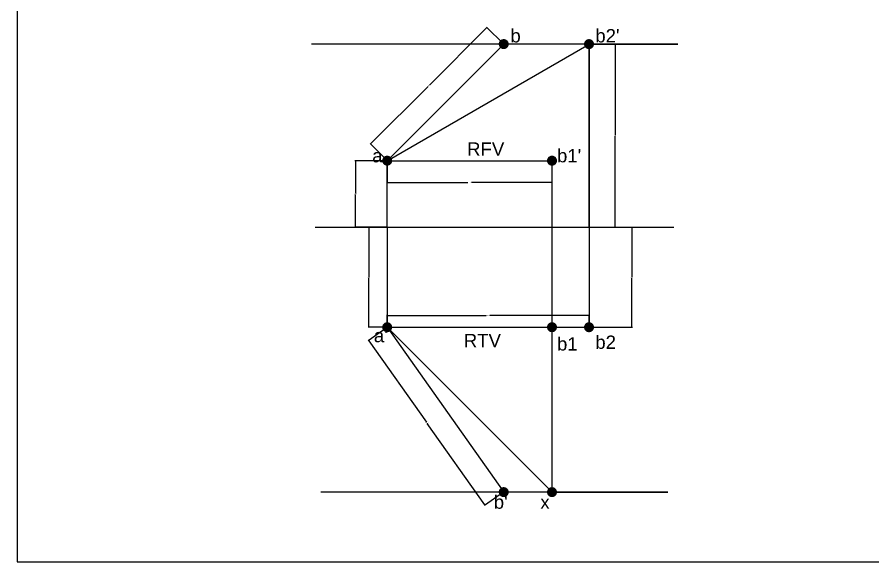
# Model space of a CAD drawing. Header units: millimetres. Extents: x 0 to 420, y 0 to 297.
# Drawn here: x 0 to 257, y 0 to 163.5 of the extents above; entities that cross this region are included whole.
import ezdxf

# ---------------------------------------------------------------- set-up
doc = ezdxf.new("R2010")
doc.units = ezdxf.units.MM
doc.header["$PDMODE"] = 32
doc.header["$PDSIZE"] = 2
for name, color, linetype in [('Final Lines', 1, 'Continuous'), ('Points', 6, 'Continuous'), ('ProjLin', 2, 'Continuous'), ('RefLin', 3, 'Continuous'), ('RTFRFV', 4, 'Continuous')]:
    doc.layers.add(name, color=color, linetype=linetype)
doc.styles.get("Standard").update_dxf_attribs({"font": 'arial.ttf'})
doc.dimstyles.get("Standard").update_dxf_attribs({"dimtxt": 0.18, "dimasz": 0.18, "dimexe": 0.18, "dimexo": 0.0625, "dimgap": 0.09, "dimtad": 0, "dimtih": 1, "dimtoh": 1, "dimdec": 4, "dimzin": 0, "dimdsep": 46, "dimtxsty": 'Standard', "dimcen": 0.09, "dimadec": 0, "dimazin": 0, "dimtfac": 1, "dimtdec": 4, "dimtofl": 0, "dimtmove": 0, "dimatfit": 3, "dimfxl": 1, "dimtolj": 1, "dimtzin": 0, "dimarcsym": 0})

# ---------------------------------------------------------------- blocks, each defined once
blk = doc.blocks.new('*D66')
at = {"color": 0, "lineweight": -2, "transparency": 16777216}
for p, q in [((111.08, 120.44), (101.47, 120.44)), ((101.65, 120.26), (101.65, 110.62)), ((101.65, 100.62), (101.65, 110.26)), ((111.08, 100.44), (101.47, 100.44))]:
    blk.add_line(p, q, dxfattribs=at)
at = {"color": 0, "transparency": 16777216}
for points in [[(101.62, 120.26), (101.68, 120.26), (101.65, 120.44)], [(101.62, 100.62), (101.68, 100.62), (101.65, 100.44)]]:
    blk.add_solid(points, dxfattribs=at)
at = {"layer": 'Defpoints', "color": 0, "transparency": 16777216}
for p in [(101.65, 120.44), (111.15, 120.44), (111.15, 100.44)]:
    blk.add_point(p, dxfattribs=at)
at = {"color": 0, "transparency": 16777216, "insert": (101.65, 110.44), "char_height": 0.18, "attachment_point": 5}
blk.add_mtext('\\A1;20.0000', dxfattribs=at)
blk = doc.blocks.new('*D67')
at = {"color": 0, "lineweight": -2, "transparency": 16777216}
for p, q in [((111.08, 100.44), (105.47, 100.44)), ((105.65, 100.26), (105.65, 85.62)), ((105.65, 70.62), (105.65, 85.26)), ((111.08, 70.44), (105.47, 70.44))]:
    blk.add_line(p, q, dxfattribs=at)
at = {"color": 0, "transparency": 16777216}
for points in [[(105.62, 100.26), (105.68, 100.26), (105.65, 100.44)], [(105.62, 70.62), (105.68, 70.62), (105.65, 70.44)]]:
    blk.add_solid(points, dxfattribs=at)
at = {"layer": 'Defpoints', "color": 0, "transparency": 16777216}
for p in [(111.15, 100.44), (105.65, 70.44), (111.15, 70.44)]:
    blk.add_point(p, dxfattribs=at)
at = {"color": 0, "transparency": 16777216, "insert": (105.65, 85.44), "char_height": 0.18, "attachment_point": 5}
blk.add_mtext('\\A1;30.0000', dxfattribs=at)
blk = doc.blocks.new('*D68')
at = {"color": 0, "lineweight": -2, "transparency": 16777216}
for p, q in [((171.83, 155.44), (179.83, 155.44)), ((179.65, 155.26), (179.65, 128.12)), ((179.65, 100.62), (179.65, 127.76)), ((171.83, 100.44), (179.83, 100.44))]:
    blk.add_line(p, q, dxfattribs=at)
at = {"color": 0, "transparency": 16777216}
for points in [[(179.62, 155.26), (179.68, 155.26), (179.65, 155.44)], [(179.62, 100.62), (179.68, 100.62), (179.65, 100.44)]]:
    blk.add_solid(points, dxfattribs=at)
at = {"layer": 'Defpoints', "color": 0, "transparency": 16777216}
for p in [(171.77, 155.44), (179.65, 155.44), (171.77, 100.44)]:
    blk.add_point(p, dxfattribs=at)
at = {"color": 0, "transparency": 16777216, "insert": (179.65, 127.94), "char_height": 0.18, "attachment_point": 5}
blk.add_mtext('\\A1;55.0000', dxfattribs=at)
blk = doc.blocks.new('*D69')
at = {"color": 0, "lineweight": -2, "transparency": 16777216}
for p, q in [((171.83, 100.44), (184.83, 100.44)), ((184.65, 100.26), (184.65, 85.62)), ((184.65, 70.62), (184.65, 85.26)), ((171.83, 70.44), (184.83, 70.44))]:
    blk.add_line(p, q, dxfattribs=at)
at = {"color": 0, "transparency": 16777216}
for points in [[(184.62, 100.26), (184.68, 100.26), (184.65, 100.44)], [(184.62, 70.62), (184.68, 70.62), (184.65, 70.44)]]:
    blk.add_solid(points, dxfattribs=at)
at = {"layer": 'Defpoints', "color": 0, "transparency": 16777216}
for p in [(171.77, 100.44), (171.77, 70.44), (184.65, 70.44)]:
    blk.add_point(p, dxfattribs=at)
at = {"color": 0, "transparency": 16777216, "insert": (184.65, 85.44), "char_height": 0.18, "attachment_point": 5}
blk.add_mtext('\\A1;30.0000', dxfattribs=at)
blk = doc.blocks.new('*D70')
at = {"color": 0, "lineweight": -2, "transparency": 16777216}
for p, q in [((141.02, 160.31), (123.83, 143.12)), ((146.1, 155.48), (141.02, 160.57)), ((106.27, 125.57), (123.46, 142.76)), ((111.1, 120.48), (106.02, 125.57))]:
    blk.add_line(p, q, dxfattribs=at)
at = {"color": 0, "transparency": 16777216}
for points in [[(141, 160.33), (141.04, 160.29), (141.15, 160.44)], [(106.25, 125.59), (106.29, 125.55), (106.15, 125.44)]]:
    blk.add_solid(points, dxfattribs=at)
at = {"layer": 'Defpoints', "color": 0, "transparency": 16777216}
for p in [(141.15, 160.44), (146.15, 155.44), (111.15, 120.44)]:
    blk.add_point(p, dxfattribs=at)
at = {"color": 0, "transparency": 16777216, "insert": (123.65, 142.94), "char_height": 0.18, "attachment_point": 5}
blk.add_mtext('\\A1;49.4975', dxfattribs=at)
blk = doc.blocks.new('*D63')
at = {"color": 0, "lineweight": -2, "transparency": 16777216}
for p, q in [((111.09, 70.4), (105.4, 66.38)), ((105.65, 66.33), (122.92, 41.91)), ((140.44, 17.13), (123.17, 41.55)), ((146.09, 20.91), (140.4, 16.88))]:
    blk.add_line(p, q, dxfattribs=at)
at = {"color": 0, "transparency": 16777216}
for points in [[(105.67, 66.35), (105.63, 66.32), (105.55, 66.48)], [(140.47, 17.15), (140.42, 17.11), (140.55, 16.98)]]:
    blk.add_solid(points, dxfattribs=at)
at = {"layer": 'Defpoints', "color": 0, "transparency": 16777216}
for p in [(111.15, 70.44), (146.15, 20.94), (140.55, 16.98)]:
    blk.add_point(p, dxfattribs=at)
at = {"color": 0, "transparency": 16777216, "insert": (123.05, 41.73), "char_height": 0.18, "attachment_point": 5}
blk.add_mtext('\\A1;60.6218', dxfattribs=at)
blk = doc.blocks.new('*D64')
at = {"color": 0, "lineweight": -2, "transparency": 16777216}
for p, q in [((111.15, 70.5), (111.15, 74.12)), ((111.33, 73.94), (140.92, 73.94)), ((171.59, 73.94), (141.99, 73.94)), ((171.77, 70.5), (171.77, 74.12))]:
    blk.add_line(p, q, dxfattribs=at)
at = {"color": 0, "transparency": 16777216}
for points in [[(111.33, 73.97), (111.33, 73.91), (111.15, 73.94)], [(171.59, 73.97), (171.59, 73.91), (171.77, 73.94)]]:
    blk.add_solid(points, dxfattribs=at)
at = {"layer": 'Defpoints', "color": 0, "transparency": 16777216}
for p in [(171.77, 73.94), (111.15, 70.44), (171.77, 70.44)]:
    blk.add_point(p, dxfattribs=at)
at = {"color": 0, "transparency": 16777216, "insert": (141.46, 73.94), "char_height": 0.18, "attachment_point": 5}
blk.add_mtext('\\A1;60.6218', dxfattribs=at)
blk = doc.blocks.new('*D65')
at = {"color": 0, "lineweight": -2, "transparency": 16777216}
for p, q in [((111.15, 120.38), (111.15, 113.76)), ((160.64, 120.38), (160.64, 113.76)), ((111.33, 113.94), (135.36, 113.94)), ((160.46, 113.94), (136.43, 113.94))]:
    blk.add_line(p, q, dxfattribs=at)
at = {"color": 0, "transparency": 16777216}
for points in [[(111.33, 113.97), (111.33, 113.91), (111.15, 113.94)], [(160.46, 113.97), (160.46, 113.91), (160.64, 113.94)]]:
    blk.add_solid(points, dxfattribs=at)
at = {"layer": 'Defpoints', "color": 0, "transparency": 16777216}
for p in [(111.15, 120.44), (160.64, 120.44), (160.64, 113.94)]:
    blk.add_point(p, dxfattribs=at)
at = {"color": 0, "transparency": 16777216, "insert": (135.89, 113.94), "char_height": 0.18, "attachment_point": 5}
blk.add_mtext('\\A1;49.4975', dxfattribs=at)

msp = doc.modelspace()

# ---------------------------------------------------------------- linework, layer by layer
for q in [(171.76714, 155.44063), (171.76714, 70.44063)]:
    msp.add_line((171.76714, 100.44063), q)
msp.add_lwpolyline([(0, 0), (420, 0), (420, 297), (0, 297)], close=True)
at = {"layer": 'Final Lines'}
for p, q in [((111.14536, 120.44063), (146.14536, 155.44063)), ((111.14536, 70.44063), (146.14536, 20.94315))]:
    msp.add_line(p, q, dxfattribs=at)
at = {"layer": 'Points', "const_width": 1.5}
for points in [[(145.39536, 155.44063, 1), (146.89536, 155.44063, 1)], [(171.01714, 155.44063, 1), (172.51714, 155.44063, 1)], [(110.39536, 120.44063, 1), (111.89536, 120.44063, 1)], [(159.89284, 120.44063, 1), (161.39284, 120.44063, 1)], [(110.39536, 70.44063, 1), (111.89536, 70.44063, 1)], [(159.89284, 70.44063, 1), (161.39284, 70.44063, 1)], [(171.01714, 70.44063, 1), (172.51714, 70.44063, 1)], [(145.39536, 20.94315, 1), (146.89536, 20.94315, 1)], [(159.89284, 20.94315, 1), (161.39284, 20.94315, 1)]]:
    msp.add_lwpolyline(points, format="xyb", close=True, dxfattribs=at)
at = {"layer": 'ProjLin'}
for p, q in [((111.14536, 120.44063), (171.76714, 155.44063)), ((171.76714, 155.44063), (171.76714, 70.44063)), ((111.14536, 100.44063), (111.14536, 120.44063)), ((160.64284, 20.94315), (160.64284, 120.44063)), ((111.14536, 100.44063), (111.14536, 70.44063)), ((111.14536, 70.44063), (160.64284, 20.94315))]:
    msp.add_line(p, q, dxfattribs=at)
at = {"layer": 'RefLin'}
for p, q in [((198.3853, 155.44063), (88.39315, 155.44063)), ((171.76714, 155.44063), (198.3853, 155.44063)), ((89.52884, 100.44063), (197.19335, 100.44063)), ((195.47049, 20.94315), (91.17038, 20.94315)), ((160.64284, 20.94315), (195.47049, 20.94315))]:
    msp.add_line(p, q, dxfattribs=at)
at = {"layer": 'RTFRFV'}
for p, q in [((111.14536, 120.44063), (160.64284, 120.44063)), ((111.14536, 70.44063), (171.76714, 70.44063))]:
    msp.add_line(p, q, dxfattribs=at)

# ---------------------------------------------------------------- texts
for s, p in [('b', (148.14536, 155.94063)), ("b2'", (173.64536, 155.94063)), ('RFV', (135.14536, 121.94063)), ("b1'", (162.14536, 119.94063)), ('a', (106.64536, 119.94063)), ("a'", (107.14536, 65.94063)), ('RTV', (134.14536, 64.44063)), ('b1', (162.14536, 63.44063)), ('b2', (173.64536, 63.94063)), ("b'", (143.14536, 15.94063)), ('x', (157.14536, 15.94063))]:
    msp.add_text(s, height=4).set_placement(p)

# ---------------------------------------------------------------- dimensions: what is measured, and where the dimension line sits
for p1, p2, distance, picture, middle in [((111.14536, 120.44063), (146.14536, 155.44063), 7.07107, '*D70', (123.64536, 142.94063)), ((111.14536, 70.44063), (146.14536, 20.94315), -6.85816, '*D63', (123.0457, 41.73233))]:
    dim = msp.add_aligned_dim(p1=p1, p2=p2, distance=distance, dimstyle='Standard')
    dim.commit()
    dim.dimension.update_dxf_attribs({"geometry": picture, "text_midpoint": middle})
for base, p1, p2, picture, middle in [((179.64536, 155.44063), (171.76714, 100.44063), (171.76714, 155.44063), '*D68', (179.64536, 127.94063)), ((101.64536, 120.44063), (111.14536, 100.44063), (111.14536, 120.44063), '*D66', (101.64536, 110.44063)), ((105.64536, 70.44063), (111.14536, 100.44063), (111.14536, 70.44063), '*D67', (105.64536, 85.44063)), ((184.64536, 70.44063), (171.76714, 100.44063), (171.76714, 70.44063), '*D69', (184.64536, 85.44063))]:
    dim = msp.add_linear_dim(base=base, p1=p1, p2=p2, angle=90, dimstyle='Standard')
    dim.commit()
    dim.dimension.update_dxf_attribs({"geometry": picture, "text_midpoint": middle})
for base, p1, p2, picture, middle in [((160.64284, 113.94063), (111.14536, 120.44063), (160.64284, 120.44063), '*D65', (135.8941, 113.94063)), ((171.76714, 73.94063), (111.14536, 70.44063), (171.76714, 70.44063), '*D64', (141.45625, 73.94063))]:
    dim = msp.add_linear_dim(base=base, p1=p1, p2=p2, dimstyle='Standard')
    dim.commit()
    dim.dimension.update_dxf_attribs({"geometry": picture, "text_midpoint": middle})

doc.saveas('drawing.dxf')
